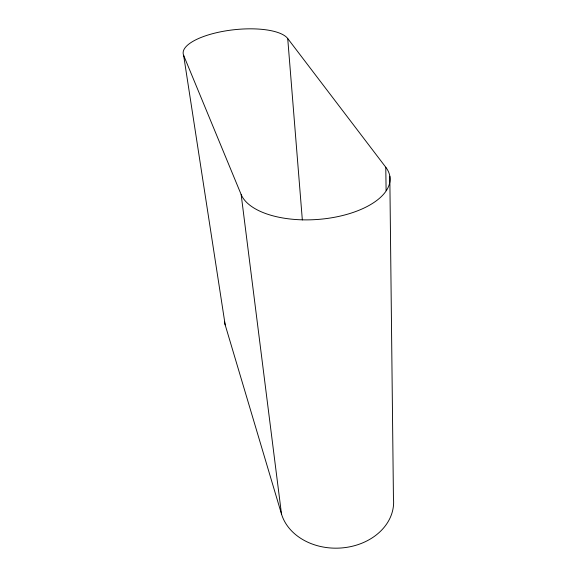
<?xml version="1.0" encoding="UTF-8"?>
<svg xmlns="http://www.w3.org/2000/svg" width="577" height="577" viewBox="0 0 577 577"><rect width="100%" height="100%" fill="white"/><g stroke="black" fill="none" stroke-linecap="round" stroke-linejoin="round"><path stroke-width="0.87" d="M389.814 176.23L393.442 498.391A56.849 45.316 -2 0 1 345.702 547.501A56.849 45.316 -2 0 1 281.489 513.999L225.181 324.894L183.623 55.313A53.329 18.19 -6.2 0 1 226.271 30.79A53.329 18.19 -6.2 0 1 287.721 38.522L385.775 167.251L386.107 190.662M183.623 55.313L241.15 194.507L281.489 513.999M287.721 38.522L302.341 219.952M385.775 167.251A75.306 36.207 -4.2 0 1 334.638 217.248A75.306 36.207 -4.2 0 1 241.15 194.507M225.181 324.894A43.354 26.419 -6.8 0 1 224.547 321.476"/></g></svg>
